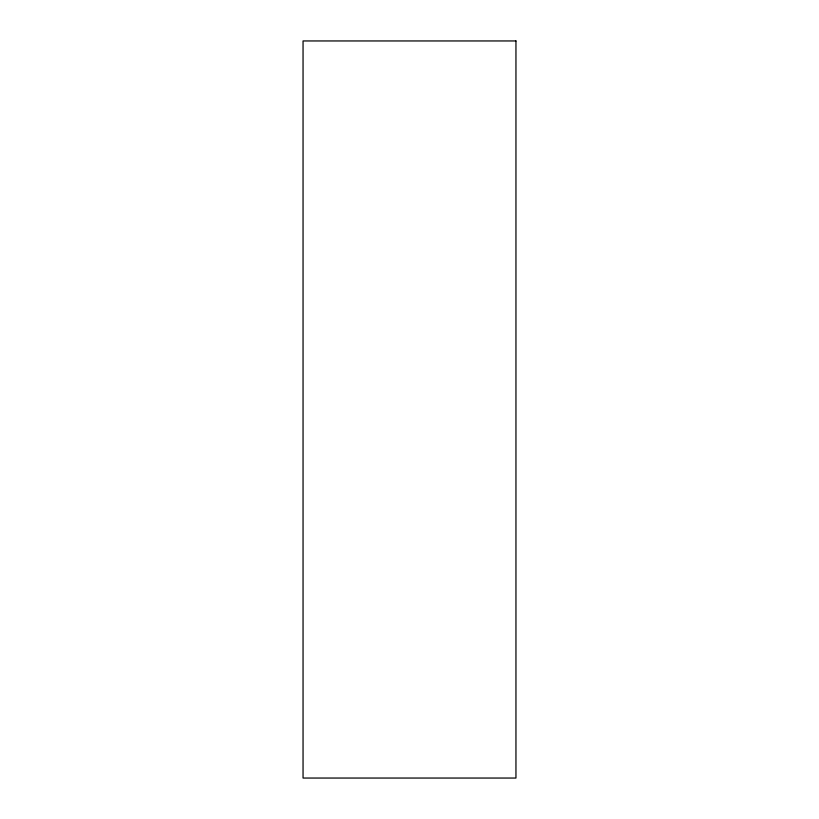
<?xml version="1.0" encoding="UTF-8"?>
<svg xmlns="http://www.w3.org/2000/svg" width="819" height="819" viewBox="0 0 819 819"><rect width="100%" height="100%" fill="white"/><g stroke="black" fill="none" stroke-linecap="round" stroke-linejoin="round"><path stroke-width="1.23" d="M515.95 40.95L303.05 40.95L303.05 778.05L515.95 778.05L515.95 40.95"/></g></svg>
